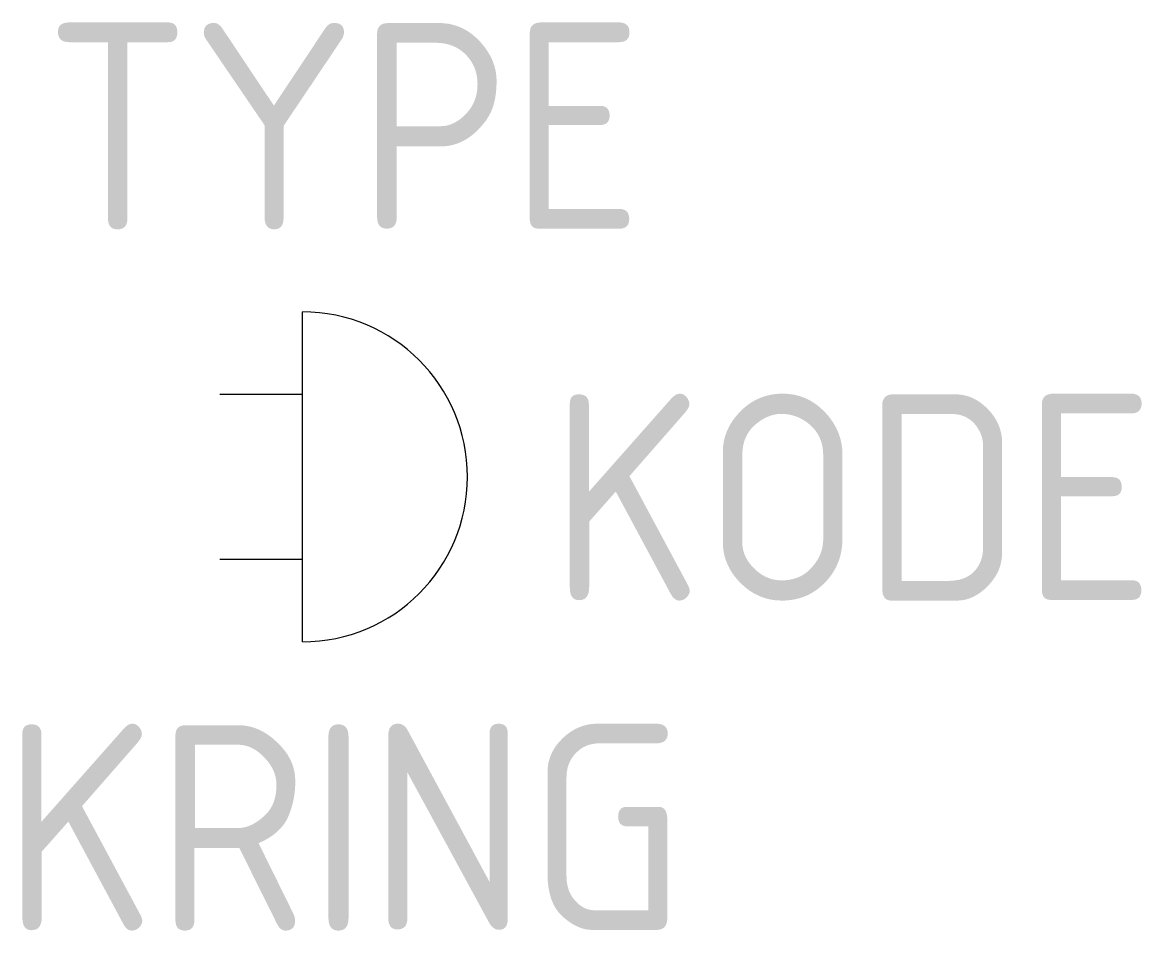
# Model space of a CAD drawing. Extents: x -2.4 to 11.2, y -5.5 to 5.5.
import ezdxf
from ezdxf.enums import TextEntityAlignment as Align

# ---------------------------------------------------------------- set-up
doc = ezdxf.new("R2010")
doc.units = 0
doc.layers.get('0').update_dxf_attribs({"linetype": 'CONTINUOUS'})
doc.styles.get("Standard").update_dxf_attribs({"font": 'iso8.shx'})

msp = doc.modelspace()

# ---------------------------------------------------------------- linework, layer by layer
for p, q in [((1, -2), (1, 2)), ((1, 1), (0, 1)), ((1, -1), (0, -1))]:
    msp.add_line(p, q)
msp.add_arc((1, 0), 2, 270, 90)

# ---------------------------------------------------------------- texts
for tag, p in [('TYPE', (1.5, 3)), ('KRING', (1.5, -5.5))]:
    msp.add_attdef(tag, text='XXX', height=2.5).set_placement(p, align=Align.CENTER)
msp.add_attdef('KODE', (4, -1.5), 'XXX', height=2.5)

doc.saveas('drawing.dxf')
